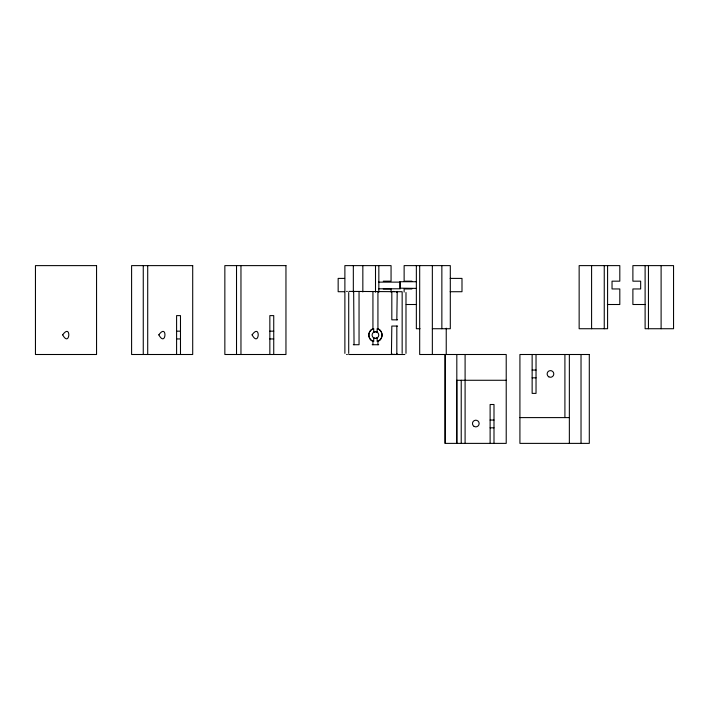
<?xml version="1.0" encoding="UTF-8"?>
<svg xmlns="http://www.w3.org/2000/svg" width="709" height="709" viewBox="0 0 709 709"><rect width="100%" height="100%" fill="white"/><g stroke="black" fill="none" stroke-linecap="round" stroke-linejoin="round"><path stroke-width="1.06" d="M348.713 353.392L348.713 292.507M377.932 344.725L377.932 341.233M377.932 328.879L377.932 291.399M391.43 354.5L391.82 326.06L397.581 326.06M397.217 354.5L396.827 353.392M396.827 319.839L397.217 291.399M373.616 332.264L373.803 332.158A4.307 3.731 -90 0 1 375.398 331.732L375.433 331.723A4.272 3.705 90 0 1 377.011 332.122L377.188 332.229M377.25 337.856L377.073 337.963A4.307 3.731 -90 0 1 373.891 337.989L373.678 337.892A3.332 3.332 0 0 1 373.918 332.087A3.332 3.332 0 0 1 378.766 335.233A3.332 3.332 0 0 1 373.616 337.856M373.723 332.202L373.723 328.613C367.262 329.933 367.262 340.178 373.723 341.499L373.723 337.918M377.144 337.918L377.144 341.499C383.604 340.178 383.604 329.933 377.144 328.613L377.144 332.202M344.627 278.398L338.158 278.398L338.158 291.718L344.627 291.727M450.144 278.398L461.993 278.398L461.993 291.718L450.144 291.727M383.277 281.172L391.058 281.172L391.058 265.618L344.884 265.618L344.884 353.392M411.911 281.172L404.13 281.172L404.13 265.618L450.304 265.618L450.304 328.728L432.357 328.728M416.139 281.73L399.77 281.73L399.77 287.367M378.553 282.129L400.381 282.129L400.381 288.785L378.553 288.793M416.139 288.395L399.77 288.173M383.277 288.953L391.058 288.953L391.058 292.064M411.911 288.953L404.13 288.953L404.13 292.064M346.559 291.399L347.357 291.399M348.943 291.399L402.136 291.718M406.204 304.507L416.573 304.507M607.365 304.507L619.808 304.507L619.808 288.953L612.035 288.953L612.035 281.172L619.808 281.172L619.808 265.618L579.147 265.618L579.147 328.728L607.586 328.728L607.586 265.618M645.332 304.507L632.889 304.507L632.889 288.953L640.661 288.953L640.661 281.172L632.889 281.172L632.889 265.618L673.55 265.618L673.55 328.728L645.11 328.728L645.11 265.618M397.581 319.839L391.82 319.839L391.82 291.399M420.056 328.728L416.351 328.728L416.351 265.618M176.594 331.165L180.485 331.165M269.845 331.165L273.736 331.165M176.594 338.946L180.485 338.946M269.845 338.946L273.736 338.946M353.295 344.725L359.046 344.725L359.046 291.399M372.181 344.725L378.695 344.725M346.559 354.5L347.357 354.5M348.748 354.5L404.874 354.5M532.14 370.054L536.031 370.054M532.14 377.835L536.031 377.835M506.217 380.272L456.782 380.272L456.782 443.382M519.919 417.601L569.354 417.601M490.114 420.047L493.996 420.047M490.114 427.828L493.996 427.828M445.155 443.382L445.155 354.5L445.119 443.382L506.217 443.382L506.217 354.5L419.684 354.5L419.684 265.618M353.658 291.399L354.048 344.725M661.107 265.618L661.107 328.728M648.443 265.618L648.443 328.728M604.254 265.618L604.254 328.728M591.59 265.618L591.59 328.728M581.025 354.5L581.025 443.382M569.354 354.5L569.354 443.382M564.913 354.5L564.913 417.601M536.031 354.5L536.031 393.389L532.14 393.389L532.14 354.5M493.996 443.382L493.996 404.493L490.114 404.493L490.114 443.382M465.095 354.5L465.095 443.382M461.222 380.272L461.222 443.382M456.818 354.5L456.818 443.382M446.236 328.17L446.236 354.5M441.858 265.618L441.858 328.728M432.348 265.618L432.348 354.5M405.991 292.507L405.991 353.392M402.154 292.507L402.154 353.392M396.827 291.443L396.827 292.507M396.827 326.06L396.827 354.456M391.82 353.392L391.82 354.5M378.836 265.618L378.836 292.188M375.504 265.618L375.504 292.188M372.934 291.399L372.934 328.879M372.934 341.233L372.934 344.725M362.84 265.618L362.84 291.957M353.33 265.618L353.33 292.188M273.736 354.5L273.736 315.611L269.845 315.611L269.845 354.5M240.963 265.618L240.963 354.5M236.522 265.618L236.522 354.5M180.485 354.5L180.485 315.611L176.594 315.611L176.594 354.5M147.711 265.618L147.711 354.5M143.262 265.618L143.262 354.5M393.504 291.399A1.108 0.815 -90 0 1 394.08 291.718M394.08 354.172A1.108 0.815 -90 0 1 393.504 354.5M377.498 328.719A6.665 6.665 0 0 1 377.498 341.401M373.377 341.401A6.665 6.665 0 0 1 373.377 328.719M62.676 334.852C69.996 348.208 71.618 322.506 62.676 334.852M158.825 334.852C166.145 348.208 167.767 322.506 158.825 334.852M252.076 334.852C259.405 348.208 261.018 322.506 252.076 334.852M96.557 265.618L35.45 265.618L35.45 354.5L96.557 354.5L96.557 265.618M192.706 265.618L131.599 265.618L131.599 354.5L192.706 354.5L192.706 265.618M285.957 265.618L224.85 265.618L224.85 354.5L285.957 354.5L285.957 265.618M589.294 354.5L519.919 354.5L519.919 443.382L589.294 443.382L589.294 354.5M548.775 376.807A3.332 3.332 0 0 0 553.8 373.98A3.332 3.332 0 0 0 548.837 371.037A3.332 3.332 0 0 0 548.775 376.807M474.108 426.401A3.332 3.332 0 0 0 479.142 423.574A3.332 3.332 0 0 0 474.17 420.632A3.332 3.332 0 0 0 474.108 426.401"/></g></svg>
